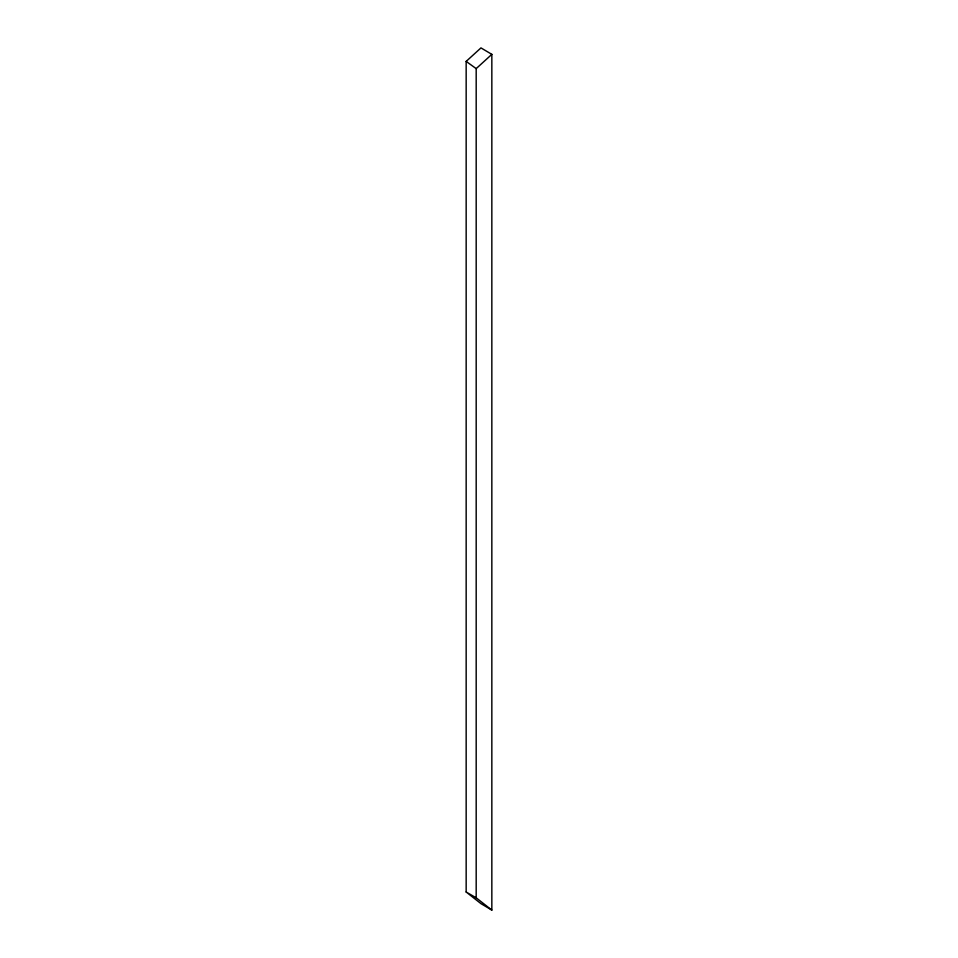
<?xml version="1.0" encoding="UTF-8"?>
<svg xmlns="http://www.w3.org/2000/svg" width="958" height="958" viewBox="0 0 958 958"><rect width="100%" height="100%" fill="white"/><g stroke="black" fill="none" stroke-linecap="round" stroke-linejoin="round"><path stroke-width="1.44" d="M466.163 892.018L466.163 61.396L480.964 47.9L491.837 54.355L491.837 910.1L480.964 903.645L466.163 892.018L476.186 897.802L491.837 910.1M476.186 897.802L476.186 68.617L491.837 54.355M466.163 61.396L476.186 68.617"/></g></svg>
